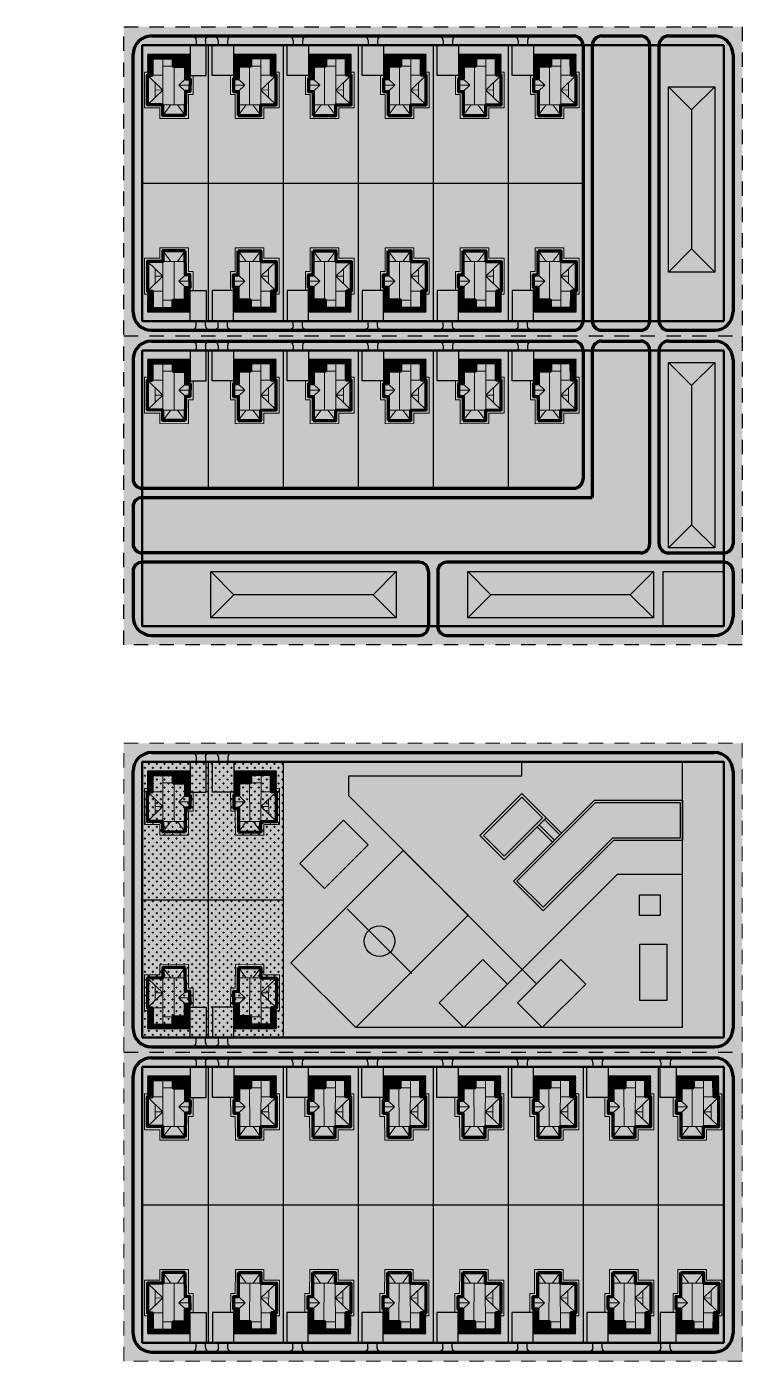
# Model space of a CAD drawing. Header units: millimetres. Extents: x 316796 to 1578935, y 255366 to 829766.
# Drawn here: x 754333 to 941282, y 453808 to 802763 of the extents above; entities that cross this region are included whole.
import ezdxf

# ---------------------------------------------------------------- set-up
doc = ezdxf.new("R2010")
doc.units = ezdxf.units.MM
doc.linetypes.add('CONTINUA', pattern=[0])
doc.linetypes.add('JIS_02_0.7', pattern=[1.35, 0.75, -0.6])
doc.layers.add('1-trees', color=250, linetype='Continuous')
doc.layers.add('hatch', color=7, linetype='Continuous')
for name, color, linetype, lineweight in [('bord', 7, 'Continuous', 25), ('hatch2', 251, 'Continuous', 5), ('plan', 7, 'Continuous', 20), ('road', 7, 'Continuous', 35)]:
    doc.layers.add(name, color=color, linetype=linetype, lineweight=lineweight)
pattern_1 = [(0, (-44398098, -26872679.8), (1026.106055, 1026.106055), [513.053027, -1539.159082]), (90, (-44397841.5, -26872936.3), (-1026.106055, 1026.106055), [513.053027, -1539.159082])]

# ---------------------------------------------------------------- blocks, each defined once
blk = doc.blocks.new('4a')
at = {"lineweight": 30}
h = blk.add_hatch(color=3, dxfattribs=at)
h.dxf.hatch_style = 1
h.set_gradient(color1=(127, 63, 0), color2=(255, 204, 153), rotation=174, centered=1, tint=1)
h.paths.add_polyline_path([(41698471, 622995), (41695000, 624041), (41693829, 620153), (41695267, 617558), (41692635, 616189), (41691383, 612034), (41694854, 610988)])
h.paths.add_polyline_path([(41702796, 624491), (41699555, 625468), (41698782, 622902), (41702009, 621930)])
h.paths.add_polyline_path([(41693799, 611306), (41691383, 612034), (41690401, 608773)])
h = blk.add_hatch(color=3, dxfattribs=at)
h.dxf.hatch_style = 1
h.set_gradient(color1=(127, 63, 0), color2=(255, 204, 153), rotation=174, centered=1, tint=1)
h.paths.add_polyline_path([(41702009, 621930), (41698471, 622995), (41694854, 610988), (41698325, 609943)])
h.paths.add_polyline_path([(41706037, 623515), (41702796, 624491), (41701151, 619138), (41704422, 618153)])
h.paths.add_polyline_path([(41705906, 617706), (41702802, 616104), (41701422, 611524), (41703132, 608495)])
h.paths.add_polyline_path([(41698325, 609943), (41695910, 610670), (41697343, 606682)])
h = blk.add_hatch(color=3, dxfattribs=at)
h.dxf.hatch_style = 1
h.set_gradient(color1=(127, 63, 0), color2=(255, 204, 153), rotation=200, centered=1, tint=1)
h.paths.add_polyline_path([(41695267, 617558), (41691796, 618604), (41691199, 616622), (41692635, 616189)])
h.paths.add_polyline_path([(41702115, 613824), (41699759, 614534), (41699732, 614520), (41701422, 611524)])
h.paths.add_polyline_path([(41699732, 614520), (41698325, 609943), (41703132, 608495)])
h.paths.add_polyline_path([(41695910, 610670), (41693799, 611306), (41690401, 608773), (41697343, 606682)])
h = blk.add_hatch(color=3, dxfattribs=at)
h.dxf.hatch_style = 1
h.set_gradient(color1=(127, 63, 0), color2=(255, 204, 153), rotation=200, centered=1, tint=1)
h.paths.add_polyline_path([(41705906, 617706), (41701151, 619138), (41699738, 614540), (41699759, 614534)])
h.paths.add_polyline_path([(41693829, 620153), (41692393, 620586), (41691796, 618604), (41695267, 617558)])
h.paths.add_polyline_path([(41702802, 616104), (41699759, 614534), (41702115, 613824)])
blk = doc.blocks.new('3a')
h = blk.add_hatch(color=253)
h.dxf.hatch_style = 1
h.paths.add_polyline_path([(55441706, 33815475), (55435706, 33815475, -0.4142136), (55437206, 33813975), (55437206, 33812475), (55440206, 33812475), (55440206, 33813975, -0.4142136)])
h.paths.add_polyline_path([(55442650, 33802630), (55442641, 33806690), (55446591, 33806699), (55446585, 33809379), (55455355, 33809398), (55455367, 33803798), (55456917, 33803802), (55456943, 33792182), (55451923, 33792171), (55451931, 33788766), (55442681, 33788745), (55442664, 33796490), (55441164, 33796486), (55441150, 33802629), (55435264, 33802629), (55435264, 33812475), (55442175, 33812475), (55442175, 33802629)])
h.paths.add_polyline_path([(55443670, 33805700), (55447620, 33805709), (55447614, 33808389), (55454384, 33808404), (55454396, 33802804), (55455946, 33802808), (55455968, 33793188), (55450948, 33793177), (55450956, 33789772), (55443706, 33789755), (55443688, 33797500), (55442188, 33797497), (55442179, 33801637), (55443679, 33801640)], flags=16)
h.paths.add_polyline_path([(55450964, 33797987), (55450986, 33797987), (55453441, 33800373), (55453452, 33795590), (55450964, 33797965)], flags=0)
at = {"lineweight": 30, "true_color": 0xf0f0f0}
h = blk.add_hatch(color=7, dxfattribs=at)
h.dxf.hatch_style = 1
h.paths.add_polyline_path([(55456917, 33803802), (55455367, 33803798), (55455355, 33809398), (55446585, 33809379), (55446591, 33806699), (55442641, 33806690), (55442650, 33802630), (55441150, 33802626), (55441164, 33796486), (55442664, 33796490), (55442681, 33788745), (55451931, 33788766), (55451923, 33792171), (55456943, 33792182)])
at = {"layer": 'hatch2'}
h = blk.add_hatch(dxfattribs=at)
h.set_pattern_fill('AR-HBONE', color=35, scale=1.5, angle=269.89152, style=0)
h.set_pattern_definition([(314.891519, (15728854.7, 21093657.18), (215.5257606, -0.40806626), [457.2, -152.4]), (44.891519, (15728962.26, 21093549.21), (215.5257606, -0.40806626), [457.2, -152.4])])
h.paths.add_polyline_path([(55447613, 33808386), (55454383, 33808401), (55454395, 33802801), (55455946, 33802805), (55455946, 33809472), (55442179, 33809475), (55442178, 33801634), (55443678, 33801637), (55443669, 33805697), (55447619, 33805706)])
for p, q in [((55437206, 33813975), (55437206, 33812475)), ((55440206, 33813975), (55440206, 33812475))]:
    blk.add_line(p, q)
at = {"lineweight": 0}
for p, q in [((55444515, 33807902), (55443665, 33807900)), ((55443665, 33807900), (55443670, 33805700)), ((55444515, 33807602), (55443665, 33807600)), ((55444516, 33807302), (55443666, 33807300)), ((55444517, 33807002), (55443667, 33807000)), ((55446617, 33806707), (55443667, 33806700)), ((55444515, 33807902), (55444520, 33805702)), ((55444817, 33806703), (55444820, 33805703)), ((55445117, 33806704), (55445120, 33805704)), ((55445417, 33806704), (55445420, 33805704)), ((55445717, 33806705), (55445720, 33805705)), ((55446017, 33806706), (55446020, 33805706)), ((55446317, 33806706), (55446320, 33805706)), ((55447614, 33808389), (55446614, 33808387)), ((55446614, 33808387), (55446617, 33806707))]:
    blk.add_line(p, q, dxfattribs=at)
at = {"color": 3, "lineweight": 30}
for p, q in [((55455952, 33799998), (55455953, 33799998)), ((55455957, 33797998), (55455957, 33797998)), ((55455961, 33795998), (55455962, 33795998))]:
    blk.add_line(p, q, dxfattribs=at)
blk.add_lwpolyline([(55442175, 33802629), (55435264, 33802629), (55435264, 33812475), (55442175, 33812475)], close=True)
at = {"lineweight": 0}
blk.add_lwpolyline([(55442681, 33788745), (55451931, 33788766), (55451923, 33792171), (55456943, 33792182), (55456917, 33803802), (55455367, 33803798), (55455355, 33809398), (55446585, 33809379), (55446591, 33806699), (55442641, 33806690), (55442650, 33802630), (55441150, 33802626), (55441164, 33796486), (55442664, 33796490)], close=True, dxfattribs=at)
at = {"lineweight": 70}
blk.add_lwpolyline([(55443706, 33789755), (55450956, 33789772), (55450948, 33793177), (55455968, 33793188), (55455946, 33802808), (55454396, 33802804), (55454384, 33808404), (55447614, 33808389), (55447620, 33805709), (55443670, 33805700), (55443679, 33801640), (55442179, 33801637), (55442188, 33797497), (55443688, 33797500), (55443706, 33789755)], dxfattribs=at)
for centre, start, end in [((55435706, 33813975), 0, 90), ((55441706, 33813975), 90, 180)]:
    blk.add_arc(centre, 1500, start, end)
at = {"layer": 'plan', "ltscale": 0.5}
for p, q in [((55443670, 33805700), (55451112, 33805717)), ((55447323, 33793168), (55447295, 33805708)), ((55450999, 33808397), (55450948, 33793177)), ((55443679, 33801640), (55445809, 33799575)), ((55455946, 33802808), (55450926, 33802797)), ((55450964, 33797965), (55455946, 33802808)), ((55453441, 33800373), (55453452, 33795590)), ((55442184, 33799567), (55445809, 33799575)), ((55443688, 33797500), (55445809, 33799575)), ((55453447, 33797992), (55450937, 33797987)), ((55450964, 33797965), (55455968, 33793188)), ((55443698, 33793160), (55450948, 33793177)), ((55443706, 33789755), (55446221, 33793166)), ((55450956, 33789772), (55448425, 33793171))]:
    blk.add_line(p, q, dxfattribs=at)
at = {"layer": 'road'}
for p, q in [((55442179, 33809475), (55455942, 33809475)), ((55454862, 33808402), (55454012, 33808403))]:
    blk.add_line(p, q, dxfattribs=at)
at = {"color": 3, "lineweight": 30, "rotation": 16.8915190156027}
blk.add_blockref('4a', (15728855, 21093660), dxfattribs=at)
blk = doc.blocks.new('7a')
h = blk.add_hatch(color=253)
h.dxf.hatch_style = 1
edge = h.paths.add_edge_path()
edge.add_line((55536744, 33815475), (55530744, 33815475))
edge.add_arc((55530744, 33813975), 1500, 0, 90, ccw=False)
edge.add_line((55532244, 33813975), (55532244, 33812475))
edge.add_line((55532244, 33812475), (55535244, 33812475))
edge.add_line((55535244, 33812475), (55535244, 33813975))
edge.add_arc((55536744, 33813975), 1500, 90, 180, ccw=False)
h.paths.add_polyline_path([(55537687, 33802630), (55537678, 33806690), (55541628, 33806699), (55541622, 33809379), (55550392, 33809398), (55550405, 33803798), (55551955, 33803802), (55551981, 33792182), (55546961, 33792171), (55546969, 33788766), (55537719, 33788745), (55537701, 33796490), (55536201, 33796486), (55536187, 33802629), (55532004, 33802629), (55532004, 33812475), (55537213, 33812475), (55537213, 33802629)])
h.paths.add_polyline_path([(55538707, 33805700), (55542657, 33805709), (55542651, 33808389), (55549421, 33808404), (55549434, 33802804), (55550984, 33802808), (55551006, 33793188), (55545986, 33793177), (55545993, 33789772), (55538743, 33789755), (55538726, 33797500), (55537226, 33797497), (55537217, 33801637), (55538717, 33801640)], flags=16)
h.paths.add_polyline_path([(55546002, 33797987), (55546024, 33797987), (55548479, 33800373), (55548490, 33795590), (55546002, 33797965)], flags=0)
at = {"lineweight": 30, "true_color": 0xf0f0f0}
h = blk.add_hatch(color=7, dxfattribs=at)
h.dxf.hatch_style = 1
h.paths.add_polyline_path([(55551955, 33803802), (55550405, 33803798), (55550392, 33809398), (55541622, 33809379), (55541628, 33806699), (55537678, 33806690), (55537687, 33802630), (55536187, 33802626), (55536201, 33796486), (55537701, 33796490), (55537719, 33788745), (55546969, 33788766), (55546961, 33792171), (55551981, 33792182)])
at = {"layer": 'hatch2'}
h = blk.add_hatch(dxfattribs=at)
h.set_pattern_fill('AR-HBONE', color=35, scale=1.5, angle=269.89152, style=0)
h.set_pattern_definition([(314.891519, (15823892.42, 21093657.18), (215.5257606, -0.40806626), [457.2, -152.4]), (44.891519, (15823999.98, 21093549.21), (215.5257606, -0.40806626), [457.2, -152.4])])
h.paths.add_polyline_path([(55542651, 33808386), (55549421, 33808401), (55549433, 33802801), (55550984, 33802805), (55550984, 33809472), (55537217, 33809475), (55537216, 33801634), (55538716, 33801637), (55538707, 33805697), (55542657, 33805706)])
for p, q in [((55532244, 33813975), (55532244, 33812475)), ((55535244, 33813975), (55535244, 33812475))]:
    blk.add_line(p, q)
at = {"lineweight": 0}
for p, q in [((55539553, 33807902), (55538703, 33807900)), ((55538703, 33807900), (55538707, 33805700)), ((55539553, 33807602), (55538703, 33807600)), ((55539554, 33807302), (55538704, 33807300)), ((55539555, 33807002), (55538705, 33807000)), ((55541655, 33806707), (55538705, 33806700)), ((55539553, 33807902), (55539557, 33805702)), ((55539855, 33806703), (55539857, 33805703)), ((55540155, 33806704), (55540157, 33805704)), ((55540455, 33806704), (55540457, 33805704)), ((55540755, 33806705), (55540757, 33805705)), ((55541055, 33806706), (55541057, 33805706)), ((55541355, 33806706), (55541357, 33805706)), ((55542651, 33808389), (55541651, 33808387)), ((55541651, 33808387), (55541655, 33806707))]:
    blk.add_line(p, q, dxfattribs=at)
at = {"color": 3, "lineweight": 30}
for p, q in [((55550990, 33799998), (55550990, 33799998)), ((55550995, 33797998), (55550995, 33797998)), ((55550999, 33795998), (55550999, 33795998))]:
    blk.add_line(p, q, dxfattribs=at)
blk.add_lwpolyline([(55537213, 33802629), (55532004, 33802629), (55532004, 33812475), (55537213, 33812475)], close=True)
at = {"lineweight": 0}
blk.add_lwpolyline([(55537719, 33788745), (55546969, 33788766), (55546961, 33792171), (55551981, 33792182), (55551955, 33803802), (55550405, 33803798), (55550392, 33809398), (55541622, 33809379), (55541628, 33806699), (55537678, 33806690), (55537687, 33802630), (55536187, 33802626), (55536201, 33796486), (55537701, 33796490)], close=True, dxfattribs=at)
at = {"lineweight": 70}
blk.add_lwpolyline([(55538743, 33789755), (55545993, 33789772), (55545986, 33793177), (55551006, 33793188), (55550984, 33802808), (55549434, 33802804), (55549421, 33808404), (55542651, 33808389), (55542657, 33805709), (55538707, 33805700), (55538717, 33801640), (55537217, 33801637), (55537226, 33797497), (55538726, 33797500), (55538743, 33789755)], dxfattribs=at)
for centre, start, end in [((55530744, 33813975), 0, 90), ((55536744, 33813975), 90, 180)]:
    blk.add_arc(centre, 1500, start, end)
at = {"layer": 'plan', "ltscale": 0.5}
for p, q in [((55538707, 33805700), (55546149, 33805717)), ((55542361, 33793168), (55542332, 33805708)), ((55546036, 33808397), (55545986, 33793177)), ((55538717, 33801640), (55540846, 33799575)), ((55550984, 33802808), (55545964, 33802797)), ((55546002, 33797965), (55550984, 33802808)), ((55548479, 33800373), (55548490, 33795590)), ((55537221, 33799567), (55540846, 33799575)), ((55538726, 33797500), (55540846, 33799575)), ((55548485, 33797992), (55545975, 33797987)), ((55546002, 33797965), (55551006, 33793188)), ((55538736, 33793160), (55545986, 33793177)), ((55538743, 33789755), (55541258, 33793166)), ((55545993, 33789772), (55543463, 33793171))]:
    blk.add_line(p, q, dxfattribs=at)
at = {"layer": 'road'}
for p, q in [((55537217, 33809475), (55550980, 33809475)), ((55549900, 33808402), (55549050, 33808403))]:
    blk.add_line(p, q, dxfattribs=at)
at = {"color": 3, "lineweight": 30, "rotation": 16.8915190156027}
blk.add_blockref('4a', (15823893, 21093660), dxfattribs=at)
blk = doc.blocks.new('9a')
at = {"lineweight": 30}
h = blk.add_hatch(color=11, dxfattribs=at)
h.dxf.hatch_style = 1
h.paths.add_polyline_path([(62341906, 31265516), (62341906, 31259050), (62398026, 31202930), (62428852, 31233756), (62449822, 31233756), (62449822, 31244642), (62427471, 31244642), (62404734, 31221906), (62395169, 31231471), (62407834, 31244136), (62402874, 31249096), (62392176, 31238399), (62384346, 31246228), (62397908, 31259790), (62405737, 31251960), (62410697, 31247000), (62421409, 31257712), (62449822, 31257712), (62449822, 31270094), (62397908, 31270094), (62397908, 31265516)])
h = blk.add_hatch(color=252)
h.dxf.hatch_style = 1
h.paths.add_polyline_path([(62449022, 31245442), (62449022, 31256912), (62421741, 31256912), (62396300, 31231471), (62404734, 31223037), (62427139, 31245442)])
h.paths.add_polyline_path([(62408399, 31244702), (62410132, 31246434), (62405172, 31251394), (62403439, 31249662)], flags=17)
h.paths.add_polyline_path([(62397908, 31258659), (62385477, 31246228), (62392176, 31239530), (62404606, 31251960)])
h = blk.add_hatch(color=252)
h.dxf.hatch_style = 1
h.paths.add_polyline_path([(62442555, 31227026), (62435892, 31227026), (62435892, 31220363), (62442555, 31220363)])
h.paths.add_polyline_path([(62444726, 31211136), (62436053, 31211136), (62436053, 31192839), (62444726, 31192839)])
at = {"layer": '1-trees'}
h = blk.add_hatch(color=55, dxfattribs=at)
h.paths.add_polyline_path([(62449822, 31233756), (62428852, 31233756), (62398026, 31202930), (62402658, 31198298), (62410529, 31206169), (62418521, 31198177), (62404414, 31184070), (62449822, 31184070)], flags=17)
h.paths.add_polyline_path([(62435892, 31220363), (62435892, 31227026), (62442555, 31227026), (62442555, 31220363)], flags=16)
h.paths.add_polyline_path([(62436053, 31211136), (62444726, 31211136), (62444726, 31192839), (62436053, 31192839)], flags=16)
h.paths.add_polyline_path([(62402658, 31198298), (62398026, 31202930), (62393274, 31198177), (62379167, 31184070), (62404414, 31184070), (62396422, 31192062)], flags=17)
h.paths.add_polyline_path([(62385282, 31206169), (62393274, 31198177), (62398026, 31202930), (62380529, 31220428), (62344172, 31184070), (62379167, 31184070), (62371175, 31192062)], flags=17)
h.paths.add_polyline_path([(62359538, 31241418), (62341906, 31259050), (62341906, 31265516), (62397908, 31265516), (62397908, 31270094), (62320659, 31270094), (62320659, 31180844), (62463159, 31180844), (62463159, 31270094), (62449822, 31270094), (62449822, 31184070), (62404414, 31184070), (62344172, 31184070), (62323181, 31205061)])
h.paths.add_polyline_path([(62334091, 31229146), (62326099, 31237138), (62340206, 31251245), (62348198, 31243253)], flags=16)
at = {"layer": 'hatch'}
h = blk.add_hatch(color=256, dxfattribs=at)
h.dxf.hatch_style = 1
h.set_gradient(color1=(208, 184, 159), color2=(208, 184, 159), one_color=1, tint=0.72, name='HEMISPHERICAL')
h.paths.add_polyline_path([(62418521, 31198177), (62410529, 31206169), (62396422, 31192062), (62404414, 31184070)])
h.paths.add_polyline_path([(62385282, 31206169), (62371175, 31192062), (62379167, 31184070), (62393274, 31198177)])
h.paths.add_polyline_path([(62380529, 31220428), (62359538, 31241418), (62323181, 31205061), (62344172, 31184070), (62362002, 31201901), (62355362, 31208541, -0.6681786), (62346895, 31212048, -1), (62356814, 31212048, -0.1989124), (62355362, 31208541), (62362002, 31201901)])
h.paths.add_polyline_path([(62348348, 31215554), (62355362, 31208541, 0.1989124), (62356814, 31212048, 0.6681786)], flags=17)
h.paths.add_polyline_path([(62348348, 31215554, 0.1989124), (62346895, 31212048, 0.6681786), (62355362, 31208541)], flags=17)
h.paths.add_polyline_path([(62340206, 31251245), (62326099, 31237138), (62334091, 31229146), (62348198, 31243253)])
for p, q in [((62397908, 31265516), (62397908, 31270094)), ((62449822, 31184070), (62449822, 31270094)), ((62341906, 31259050), (62341906, 31265516)), ((62341906, 31265516), (62397908, 31265516)), ((62402658, 31198298), (62341906, 31259050)), ((62428852, 31233756), (62393274, 31198177)), ((62428852, 31233756), (62449822, 31233756)), ((62449822, 31184070), (62344172, 31184070))]:
    blk.add_line(p, q)
at = {"lineweight": 0}
blk.add_lwpolyline([(62320659, 31270094), (62463159, 31270094), (62463159, 31180844), (62320659, 31180844)], close=True, dxfattribs=at)
for points in [[(62340206, 31251245), (62348198, 31243253), (62334091, 31229146), (62326099, 31237138)], [(62385282, 31206169), (62393274, 31198177), (62379167, 31184070), (62371175, 31192062)], [(62410529, 31206169), (62418521, 31198177), (62404414, 31184070), (62396422, 31192062)]]:
    blk.add_lwpolyline(points, close=True)
at = {"layer": 'bord'}
blk.add_line((62362350, 31201552), (62341359, 31222543), dxfattribs=at)
at = {"layer": 'bord', "lineweight": 30}
for points in [[(62405737, 31251960), (62397908, 31259790), (62384346, 31246228), (62392176, 31238399)], [(62404606, 31251960), (62397908, 31258659), (62385477, 31246228), (62392176, 31239530)], [(62407834, 31244136), (62402874, 31249096), (62405737, 31251960), (62410697, 31247000)], [(62408399, 31244702), (62403439, 31249662), (62405172, 31251394), (62410132, 31246434)], [(62435892, 31227026), (62442555, 31227026), (62442555, 31220363), (62435892, 31220363)], [(62436053, 31211136), (62444726, 31211136), (62444726, 31192839), (62436053, 31192839)]]:
    blk.add_lwpolyline(points, close=True, dxfattribs=at)
for points in [[(62427471, 31244642), (62404734, 31221906), (62395169, 31231471), (62421409, 31257712)], [(62427139, 31245442), (62404734, 31223037), (62396300, 31231471), (62421741, 31256912)], [(62421409, 31257712), (62421409, 31257712), (62449822, 31257712), (62449822, 31244642), (62427471, 31244642)], [(62421741, 31256912), (62449022, 31256912), (62449022, 31245442), (62427139, 31245442)]]:
    blk.add_lwpolyline(points, dxfattribs=at)
at = {"layer": 'bord'}
blk.add_lwpolyline([(62344172, 31184070), (62323181, 31205061), (62359538, 31241418), (62380529, 31220428)], close=True, dxfattribs=at)
blk.add_circle((62351855, 31212048), 4959, dxfattribs=at)
blk = doc.blocks.new('1a')
at = {"lineweight": 30}
h = blk.add_hatch(color=3, dxfattribs=at)
h.dxf.hatch_style = 1
h.set_gradient(color1=(127, 63, 0), color2=(255, 204, 153), rotation=200, centered=1, tint=1)
h.paths.add_polyline_path([(55787687, 33799061), (55780187, 33791561), (55780187, 33746561), (55787687, 33739061)])
h.paths.add_polyline_path([(55787687, 33799061), (55772687, 33799061), (55780187, 33791561)])
h.paths.add_polyline_path([(55780187, 33791561), (55772687, 33799061), (55772687, 33739061), (55780187, 33746561)])
h.paths.add_polyline_path([(55780187, 33746561), (55772687, 33739061), (55787687, 33739061)])
for p, q in [((55772687, 33799061), (55780187, 33791561)), ((55787687, 33799061), (55780187, 33791561)), ((55780187, 33791561), (55780187, 33746561)), ((55772687, 33739061), (55780187, 33746561)), ((55787687, 33739061), (55780187, 33746561))]:
    blk.add_line(p, q)
blk.add_lwpolyline([(55787687, 33799061), (55787687, 33739061), (55772687, 33739061), (55772687, 33799061)], close=True, dxfattribs=at)
blk = doc.blocks.new('13a')
at = {"lineweight": 30}
h = blk.add_hatch(color=11, dxfattribs=at)
h.dxf.hatch_style = 1
h.paths.add_polyline_path([(62299078, 31543567), (62273081, 31517571), (62266297, 31524356), (62264175, 31522234), (62265446, 31520963), (62249461, 31504978), (62248190, 31506249), (62246069, 31504128), (62249461, 31500736), (62267568, 31518842), (62273081, 31513328), (62275203, 31515450), (62290296, 31530543), (62316437, 31504401), (62301344, 31489308), (62299223, 31487187), (62304737, 31481673), (62286630, 31463567), (62290022, 31460175), (62292144, 31462296), (62290873, 31463567), (62306858, 31479552), (62308129, 31478281), (62310250, 31480402), (62303466, 31487187), (62329462, 31513183)])
h = blk.add_hatch(color=252)
h.dxf.hatch_style = 1
h.paths.add_polyline_path([(62301344, 31490440), (62315306, 31504401), (62290296, 31529411), (62276334, 31515450)])
h.paths.add_polyline_path([(62282374, 31501911), (62268459, 31515826), (62261557, 31508923), (62294818, 31475662), (62301720, 31482565), (62287805, 31496480), (62290989, 31499664), (62285558, 31505094)])
h.paths.add_polyline_path([(62247642, 31495008), (62254544, 31488106), (62267894, 31501455), (62260991, 31508358)])
h.paths.add_polyline_path([(62294252, 31475097), (62287349, 31481999), (62274000, 31468650), (62280902, 31461747)])
at = {"layer": '1-trees'}
h = blk.add_hatch(color=55, dxfattribs=at)
h.paths.add_polyline_path([(62272545, 31570100), (62209436, 31506991), (62293051, 31423376), (62356160, 31486485), (62329462, 31513183), (62303466, 31487187), (62310250, 31480402), (62320143, 31490295), (62334171, 31476267), (62315678, 31457774), (62301650, 31471802), (62308129, 31478281), (62306858, 31479552), (62290873, 31463567), (62292144, 31462296), (62299625, 31469777), (62313653, 31455749), (62295160, 31437256), (62281132, 31451284), (62290022, 31460175), (62286630, 31463567), (62304737, 31481673), (62299223, 31487187), (62301344, 31489308), (62291554, 31499098), (62288936, 31496480), (62302852, 31482565), (62294818, 31474531), (62280902, 31460616), (62272869, 31468650), (62286784, 31482565), (62268459, 31500889), (62254544, 31486974), (62246510, 31495008), (62260425, 31508923), (62268459, 31516957), (62282374, 31503042), (62284993, 31505660), (62275203, 31515450), (62273081, 31513328), (62267568, 31518842), (62249461, 31500736), (62246069, 31504128), (62237179, 31495238), (62223151, 31509266), (62241644, 31527759), (62255672, 31513731), (62248190, 31506249), (62249461, 31504978), (62265446, 31520963), (62264175, 31522234), (62257696, 31515755), (62243668, 31529783), (62262162, 31548277), (62276190, 31534249), (62266297, 31524356), (62273081, 31517571), (62299078, 31543567)])
h.paths.add_polyline_path([(62265235, 31493871), (62279263, 31479843), (62260769, 31461350), (62246741, 31475378)], flags=16)
at = {"layer": 'hatch'}
h = blk.add_hatch(color=256, dxfattribs=at)
h.dxf.hatch_style = 1
h.set_gradient(color1=(208, 184, 159), color2=(208, 184, 159), one_color=1, tint=0.72, name='HEMISPHERICAL')
h.paths.add_polyline_path([(62243668, 31529783), (62257696, 31515755), (62276190, 31534249), (62262162, 31548277)])
h.paths.add_polyline_path([(62223151, 31509266), (62237179, 31495238), (62255672, 31513731), (62241644, 31527759)])
h.paths.add_polyline_path([(62246741, 31475378), (62260769, 31461350), (62279263, 31479843), (62265235, 31493871)])
h.paths.add_polyline_path([(62281132, 31451284), (62295160, 31437256), (62313653, 31455749), (62299625, 31469777)])
h.paths.add_polyline_path([(62334171, 31476267), (62320143, 31490295), (62301650, 31471802), (62315678, 31457774)])
at = {"lineweight": 0}
blk.add_lwpolyline([(62356160, 31486485), (62293051, 31423376), (62209436, 31506991), (62272545, 31570100)], close=True, dxfattribs=at)
at = {"layer": 'bord'}
for p, q in [((62273081, 31517571), (62299078, 31543567)), ((62273081, 31517571), (62266297, 31524356)), ((62265446, 31520963), (62249461, 31504978)), ((62265446, 31520963), (62264175, 31522234)), ((62267568, 31518842), (62249461, 31500736)), ((62267568, 31518842), (62273081, 31513328)), ((62273081, 31513328), (62275203, 31515450)), ((62303466, 31487187), (62329462, 31513183)), ((62249461, 31500736), (62246069, 31504128)), ((62249461, 31504978), (62248190, 31506249)), ((62299223, 31487187), (62301344, 31489308)), ((62304737, 31481673), (62299223, 31487187)), ((62303466, 31487187), (62310250, 31480402)), ((62304737, 31481673), (62286630, 31463567)), ((62306858, 31479552), (62290873, 31463567)), ((62306858, 31479552), (62308129, 31478281)), ((62286630, 31463567), (62290022, 31460175)), ((62290873, 31463567), (62292144, 31462296))]:
    blk.add_line(p, q, dxfattribs=at)
for points in [[(62243668, 31529783), (62262162, 31548277), (62276190, 31534249), (62257696, 31515755)], [(62223151, 31509266), (62241644, 31527759), (62255672, 31513731), (62237179, 31495238)], [(62246741, 31475378), (62265235, 31493871), (62279263, 31479843), (62260769, 31461350)], [(62315678, 31457774), (62334171, 31476267), (62320143, 31490295), (62301650, 31471802)], [(62295160, 31437256), (62313653, 31455749), (62299625, 31469777), (62281132, 31451284)]]:
    blk.add_lwpolyline(points, close=True, dxfattribs=at)
at = {"layer": 'bord', "lineweight": 30}
for points in [[(62275203, 31515450), (62290296, 31530543), (62316437, 31504401), (62301344, 31489308)], [(62276334, 31515450), (62290296, 31529411), (62315306, 31504401), (62301344, 31490440)], [(62260425, 31508923), (62294818, 31474531), (62302852, 31482565), (62288936, 31496480), (62291554, 31499098), (62284993, 31505660), (62282374, 31503042), (62268459, 31516957)], [(62261557, 31508923), (62294818, 31475662), (62301720, 31482565), (62287805, 31496480), (62290989, 31499664), (62285558, 31505094), (62282374, 31501911), (62268459, 31515826)], [(62268459, 31500889), (62254544, 31486974), (62246510, 31495008), (62260425, 31508923)], [(62267894, 31501455), (62254544, 31488106), (62247642, 31495008), (62260991, 31508358)], [(62294818, 31474531), (62280902, 31460616), (62272869, 31468650), (62286784, 31482565)], [(62294252, 31475097), (62280902, 31461747), (62274000, 31468650), (62287349, 31481999)]]:
    blk.add_lwpolyline(points, close=True, dxfattribs=at)

msp = doc.modelspace()

# ---------------------------------------------------------------- hatches: boundary and pattern name
for points in [[(941282, 802763), (779690, 802763), (779690, 641171), (941282, 641171)], [(941282, 615399), (779690, 615399), (779690, 453808), (941282, 453808)]]:
    msp.add_hatch(color=253).paths.add_polyline_path(points)
at = {"lineweight": 30}
h = msp.add_hatch(color=11, dxfattribs=at)
h.dxf.hatch_style = 1
h.paths.add_polyline_path([(914705, 800339), (904520, 800339, 0.4142136), (902096, 797915), (917129, 797915, 0.4142136)])
h.paths.add_polyline_path([(897248, 720553), (786962, 720553, 0.4142136), (782114, 715705), (782114, 684498, 0.4142136), (784538, 682074), (784538, 718129), (899672, 718129, 0.4142136)])
h.paths.add_polyline_path([(914705, 720553), (904520, 720553, 0.4142136), (902096, 718129), (917129, 718129, 0.4142136)])
h.paths.add_polyline_path([(934010, 720553), (921976, 720553, 0.4142136), (919553, 718129), (936434, 718129), (936434, 665165, 0.4142136), (938858, 667589), (938858, 715705, 0.4142136)])
h.paths.add_polyline_path([(938858, 660317, 0.4142136), (936434, 662741), (936434, 646019), (861698, 646019, 0.4142136), (864122, 643595), (934010, 643595, 0.4142136), (938858, 648443)])
h.paths.add_polyline_path([(859274, 646019), (784538, 646019), (784538, 662741, 0.4142136), (782114, 660317), (782114, 648443, 0.4142136), (786962, 643595), (856850, 643595, 0.4142136)])
h.paths.add_polyline_path([(784538, 679650, 0.4142136), (782114, 677226), (782114, 667589, 0.4142136), (784538, 665165)])
h.paths.add_polyline_path([(936434, 660317), (920637, 660317), (920637, 646019), (936434, 646019)], flags=17)
h = msp.add_hatch(color=11, dxfattribs=at)
h.dxf.hatch_style = 1
h.paths.add_polyline_path([(921976, 800339, 0.4142136), (919553, 797915), (936434, 797915), (936434, 725805), (919553, 725805, 0.4142136), (921976, 723381), (934010, 723381, 0.4142136), (938858, 728229), (938858, 795491, 0.4142136), (934010, 800339)])
h.paths.add_polyline_path([(914705, 723381, 0.4142136), (917129, 725805), (902096, 725805, 0.4142136), (904520, 723381)])
h.paths.add_polyline_path([(897248, 723381, 0.4142136), (899672, 725805), (784538, 725805), (784538, 797915), (899672, 797915, 0.4142136), (897248, 800339), (786962, 800339, 0.4142136), (782114, 795491), (782114, 728229, 0.4142136), (786962, 723381)])
at = {"lineweight": 9}
h = msp.add_hatch(dxfattribs=at)
h.set_pattern_fill('CROSS', color=104, scale=161.591505, style=0)
h.set_pattern_definition(pattern_1)
h.paths.add_polyline_path([(801707, 797915), (784538, 797915), (784538, 761860), (801707, 761860)])
h.paths.add_polyline_path([(821300, 797915), (801707, 797915), (801707, 761860), (821300, 761860)])
h.paths.add_polyline_path([(840893, 797915), (821300, 797915), (821300, 761860), (840893, 761860)])
h.paths.add_polyline_path([(860486, 797915), (840893, 797915), (840893, 761860), (860486, 761860)])
h.paths.add_polyline_path([(880079, 797915), (860486, 797915), (860486, 761860), (880079, 761860)])
h.paths.add_polyline_path([(899672, 797915), (880079, 797915), (880079, 761860), (899672, 761860)])
h.paths.add_polyline_path([(899672, 761860), (880079, 761860), (880079, 725805), (899672, 725805)])
h.paths.add_polyline_path([(880079, 761860), (860486, 761860), (860486, 725805), (880079, 725805)])
h.paths.add_polyline_path([(860486, 761860), (840893, 761860), (840893, 725805), (860486, 725805)])
h.paths.add_polyline_path([(840893, 761860), (821300, 761860), (821300, 725805), (840893, 725805)])
h.paths.add_polyline_path([(821300, 761860), (801707, 761860), (801707, 725805), (821300, 725805)])
h.paths.add_polyline_path([(801707, 761860), (784538, 761860), (784538, 725805), (801707, 725805)])
h.paths.add_polyline_path([(917129, 797915), (902096, 797915), (902096, 725805), (917129, 725805)])
h.paths.add_polyline_path([(936434, 797915), (919553, 797915), (919553, 725805), (936434, 725805)])
h.paths.add_polyline_path([(934096, 787078), (934096, 738600), (921976, 738600), (921976, 787078)], flags=16)
h = msp.add_hatch(dxfattribs=at)
h.set_pattern_fill('CROSS', color=104, scale=161.591505, style=0)
h.set_pattern_definition(pattern_1)
h.paths.add_polyline_path([(861698, 646019), (920637, 646019), (920637, 660317), (936434, 660317), (936434, 662741), (864122, 662741, 0.4142136), (861698, 660317)])
h.paths.add_polyline_path([(869569, 660317), (918047, 660317), (918047, 648198), (869569, 648198)], flags=16)
h.paths.add_polyline_path([(784538, 662741), (784538, 646019), (859274, 646019), (859274, 660317, 0.4142136), (856850, 662741)])
h.paths.add_polyline_path([(850878, 648198), (802400, 648198), (802400, 660317), (850878, 660317)], flags=16)
h.paths.add_polyline_path([(919553, 667589, 0.4142136), (921976, 665165), (936434, 665165), (936434, 718129), (919553, 718129)])
h.paths.add_polyline_path([(921976, 714969), (934096, 714969), (934096, 666492), (921976, 666492)], flags=16)
h = msp.add_hatch(dxfattribs=at)
h.set_pattern_fill('CROSS', color=104, scale=161.591505, style=0)
h.set_pattern_definition(pattern_1)
h.paths.add_polyline_path([(801707, 718129), (784538, 718129), (784538, 682074), (801707, 682074)], flags=17)
h.paths.add_polyline_path([(821300, 718129), (801707, 718129), (801707, 682074), (821300, 682074)], flags=17)
h.paths.add_polyline_path([(840893, 718129), (821300, 718129), (821300, 682074), (840893, 682074)], flags=17)
h.paths.add_polyline_path([(860486, 718129), (840893, 718129), (840893, 682074), (860486, 682074)], flags=17)
h.paths.add_polyline_path([(880079, 718129), (860486, 718129), (860486, 682074), (880079, 682074)], flags=17)
h.paths.add_polyline_path([(899672, 718129), (880079, 718129), (880079, 682074), (897248, 682074, 0.4142136), (899672, 684498)], flags=17)
h.paths.add_polyline_path([(917129, 718129), (902096, 718129), (902096, 679650), (784538, 679650), (784538, 665165), (914705, 665165, 0.4142136), (917129, 667589)])
at = {"lineweight": 30}
h = msp.add_hatch(color=11, dxfattribs=at)
h.dxf.hatch_style = 1
h.paths.add_polyline_path([(938858, 540865), (938858, 608127, 0.4142132), (934010, 612975), (786962, 612975, 0.4142136), (782114, 608127), (782114, 540865, 0.4142136), (786962, 536017), (934010, 536017, 0.414214)])
h.paths.add_polyline_path([(936434, 538441), (936434, 610551), (784538, 610551), (784538, 538441)], flags=16)
at = {"lineweight": 9}
h = msp.add_hatch(dxfattribs=at)
h.set_pattern_fill('CROSS', color=104, scale=161.591505, style=0)
h.set_pattern_definition([(5e-12, (-16767597.5, -52906554.2), (1026.106055, 1026.106055), [513.053027, -1539.159082]), (90, (-16767341, -52906810.7), (-1026.106055, 1026.106055), [513.053027, -1539.159082])])
h.paths.add_polyline_path([(784538, 610551), (784538, 538441), (821300, 538441), (821300, 610551)])
at = {"lineweight": 30}
h = msp.add_hatch(color=11, dxfattribs=at)
h.dxf.hatch_style = 1
h.paths.add_polyline_path([(934010, 533189), (786962, 533189, 0.4142136), (782114, 528342), (782114, 461079, 0.4142131), (786962, 456231), (934010, 456231, 0.4142136), (938858, 461079), (938858, 528342, 0.4142136)])
h.paths.add_polyline_path([(936434, 458655), (936434, 530766), (784538, 530766), (784538, 458655)], flags=16)
at = {"lineweight": 9}
h = msp.add_hatch(dxfattribs=at)
h.set_pattern_fill('CROSS', color=104, scale=161.591505, style=0)
h.set_pattern_definition([(5e-12, (-44059889, -26968549.7), (1026.106055, 1026.106055), [513.053027, -1539.159082]), (90, (-44059632.5, -26968806.2), (-1026.106055, 1026.106055), [513.053027, -1539.159082])])
h.paths.add_polyline_path([(801707, 530766), (784538, 530766), (784538, 494710), (801707, 494710)])
h.paths.add_polyline_path([(821300, 530766), (801707, 530766), (801707, 494710), (821300, 494710)])
h.paths.add_polyline_path([(821300, 494710), (801707, 494710), (801707, 458655), (821300, 458655)])
h.paths.add_polyline_path([(801707, 494710), (784538, 494710), (784538, 458655), (801707, 458655)])
h.paths.add_polyline_path([(840893, 494710), (821300, 494710), (821300, 458655), (840893, 458655)])
h.paths.add_polyline_path([(840893, 530766), (821300, 530766), (821300, 494710), (840893, 494710)])
h.paths.add_polyline_path([(860486, 530766), (840893, 530766), (840893, 494710), (860486, 494710)])
h.paths.add_polyline_path([(860486, 494710), (840893, 494710), (840893, 458655), (860486, 458655)])
h.paths.add_polyline_path([(880079, 530766), (860486, 530766), (860486, 494710), (880079, 494710)])
h.paths.add_polyline_path([(880079, 494710), (860486, 494710), (860486, 458655), (880079, 458655)])
h.paths.add_polyline_path([(899672, 530766), (880079, 530766), (880079, 494710), (899672, 494710)])
h.paths.add_polyline_path([(899672, 494710), (880079, 494710), (880079, 458655), (899672, 458655)])
h.paths.add_polyline_path([(919265, 530766), (899672, 530766), (899672, 494710), (919265, 494710)])
h.paths.add_polyline_path([(919265, 494710), (899672, 494710), (899672, 458655), (919265, 458655)])
h.paths.add_polyline_path([(936434, 530766), (919265, 530766), (919265, 494710), (936434, 494710)])
h.paths.add_polyline_path([(936434, 494710), (919265, 494710), (919265, 458655), (936434, 458655)])
at = {"layer": 'hatch'}
h = msp.add_hatch(color=256, dxfattribs=at)
h.dxf.hatch_style = 1
h.set_gradient(color1=(208, 184, 159), color2=(208, 184, 159), one_color=1, tint=0.72, name='HEMISPHERICAL')
h.paths.add_polyline_path([(801707, 797915), (784538, 797915), (784538, 761860), (801707, 761860)])
h.paths.add_polyline_path([(821300, 797915), (801707, 797915), (801707, 761860), (821300, 761860)])
h.paths.add_polyline_path([(840893, 797915), (821300, 797915), (821300, 761860), (840893, 761860)])
h.paths.add_polyline_path([(860486, 797915), (840893, 797915), (840893, 761860), (860486, 761860)])
h.paths.add_polyline_path([(880079, 797915), (860486, 797915), (860486, 761860), (880079, 761860)])
h.paths.add_polyline_path([(899672, 797915), (880079, 797915), (880079, 761860), (899672, 761860)])
h.paths.add_polyline_path([(899672, 761860), (880079, 761860), (880079, 725805), (899672, 725805)])
h.paths.add_polyline_path([(880079, 761860), (860486, 761860), (860486, 725805), (880079, 725805)])
h.paths.add_polyline_path([(860486, 761860), (840893, 761860), (840893, 725805), (860486, 725805)])
h.paths.add_polyline_path([(840893, 761860), (821300, 761860), (821300, 725805), (840893, 725805)])
h.paths.add_polyline_path([(821300, 761860), (801707, 761860), (801707, 725805), (821300, 725805)])
h.paths.add_polyline_path([(801707, 761860), (784538, 761860), (784538, 725805), (801707, 725805)])
h.paths.add_polyline_path([(917129, 797915), (902096, 797915), (902096, 725805), (917129, 725805)])
h.paths.add_polyline_path([(936434, 797915), (919553, 797915), (919553, 725805), (936434, 725805)])
h.paths.add_polyline_path([(934096, 787078), (934096, 738600), (921976, 738600), (921976, 787078)], flags=16)
h = msp.add_hatch(color=256, dxfattribs=at)
h.dxf.hatch_style = 1
h.set_gradient(color1=(208, 184, 159), color2=(208, 184, 159), one_color=1, tint=0.72, name='HEMISPHERICAL')
h.paths.add_polyline_path([(801707, 718129), (784538, 718129), (784538, 682074), (801707, 682074)], flags=17)
h.paths.add_polyline_path([(821300, 718129), (801707, 718129), (801707, 682074), (821300, 682074)], flags=17)
h.paths.add_polyline_path([(840893, 718129), (821300, 718129), (821300, 682074), (840893, 682074)], flags=17)
h.paths.add_polyline_path([(860486, 718129), (840893, 718129), (840893, 682074), (860486, 682074)], flags=17)
h.paths.add_polyline_path([(880079, 718129), (860486, 718129), (860486, 682074), (880079, 682074)], flags=17)
h.paths.add_polyline_path([(899672, 718129), (880079, 718129), (880079, 682074), (897248, 682074, 0.4142136), (899672, 684498)], flags=17)
h.paths.add_polyline_path([(917129, 718129), (902096, 718129), (902096, 679650), (784538, 679650), (784538, 665165), (914705, 665165, 0.4142136), (917129, 667589)])
h = msp.add_hatch(color=256, dxfattribs=at)
h.dxf.hatch_style = 1
h.set_gradient(color1=(208, 184, 159), color2=(208, 184, 159), one_color=1, tint=0.72, name='HEMISPHERICAL')
h.paths.add_polyline_path([(861698, 646019), (920637, 646019), (920637, 660317), (936434, 660317), (936434, 662741), (864122, 662741, 0.4142136), (861698, 660317)])
h.paths.add_polyline_path([(869569, 660317), (918047, 660317), (918047, 648198), (869569, 648198)], flags=16)
h.paths.add_polyline_path([(784538, 662741), (784538, 646019), (859274, 646019), (859274, 660317, 0.4142136), (856850, 662741)])
h.paths.add_polyline_path([(850878, 648198), (802400, 648198), (802400, 660317), (850878, 660317)], flags=16)
h.paths.add_polyline_path([(919553, 667589, 0.4142136), (921976, 665165), (936434, 665165), (936434, 718129), (919553, 718129)])
h.paths.add_polyline_path([(921976, 714969), (934096, 714969), (934096, 666492), (921976, 666492)], flags=16)
h = msp.add_hatch(color=256, dxfattribs=at)
h.dxf.hatch_style = 1
h.set_gradient(color1=(208, 184, 159), color2=(208, 184, 159), one_color=1, tint=0.72, name='HEMISPHERICAL')
h.paths.add_polyline_path([(784538, 610551), (784538, 538441), (821300, 538441), (821300, 610551)])
h = msp.add_hatch(color=256, dxfattribs=at)
h.dxf.hatch_style = 1
h.set_gradient(color1=(208, 184, 159), color2=(208, 184, 159), one_color=1, tint=0.72, name='HEMISPHERICAL')
h.paths.add_polyline_path([(801707, 530766), (784538, 530766), (784538, 494710), (801707, 494710)])
h.paths.add_polyline_path([(821300, 530766), (801707, 530766), (801707, 494710), (821300, 494710)])
h.paths.add_polyline_path([(821300, 494710), (801707, 494710), (801707, 458655), (821300, 458655)])
h.paths.add_polyline_path([(801707, 494710), (784538, 494710), (784538, 458655), (801707, 458655)])
h.paths.add_polyline_path([(840893, 494710), (821300, 494710), (821300, 458655), (840893, 458655)])
h.paths.add_polyline_path([(840893, 530766), (821300, 530766), (821300, 494710), (840893, 494710)])
h.paths.add_polyline_path([(860486, 530766), (840893, 530766), (840893, 494710), (860486, 494710)])
h.paths.add_polyline_path([(860486, 494710), (840893, 494710), (840893, 458655), (860486, 458655)])
h.paths.add_polyline_path([(880079, 530766), (860486, 530766), (860486, 494710), (880079, 494710)])
h.paths.add_polyline_path([(880079, 494710), (860486, 494710), (860486, 458655), (880079, 458655)])
h.paths.add_polyline_path([(899672, 530766), (880079, 530766), (880079, 494710), (899672, 494710)])
h.paths.add_polyline_path([(899672, 494710), (880079, 494710), (880079, 458655), (899672, 458655)])
h.paths.add_polyline_path([(919265, 530766), (899672, 530766), (899672, 494710), (919265, 494710)])
h.paths.add_polyline_path([(919265, 494710), (899672, 494710), (899672, 458655), (919265, 458655)])
h.paths.add_polyline_path([(936434, 530766), (919265, 530766), (919265, 494710), (936434, 494710)])
h.paths.add_polyline_path([(936434, 494710), (919265, 494710), (919265, 458655), (936434, 458655)])

# ---------------------------------------------------------------- linework, layer by layer
at = {"lineweight": 70}
for p, q in [((786962, 800339), (897248, 800339)), ((904520, 800339), (914705, 800339)), ((921976, 800339), (934010, 800339)), ((899672, 797915), (899672, 725805)), ((902096, 797915), (902096, 725805)), ((917129, 725805), (917129, 797915)), ((919553, 725805), (919553, 797915)), ((782114, 728229), (782114, 795491)), ((938858, 795491), (938858, 728229)), ((786962, 723381), (897248, 723381)), ((904520, 723381), (914705, 723381)), ((921976, 723381), (934010, 723381)), ((786962, 720553), (897248, 720553)), ((904520, 720553), (914705, 720553)), ((921976, 720553), (934010, 720553)), ((782114, 715705), (782114, 684498)), ((899672, 718129), (899672, 684498)), ((902096, 718129), (902096, 679650)), ((917129, 667589), (917129, 718129)), ((919553, 667589), (919553, 718129)), ((938858, 715705), (938858, 667589)), ((784538, 682074), (897248, 682074)), ((782114, 677226), (782114, 667589)), ((784538, 679650), (902096, 679650)), ((914705, 665165), (784538, 665165)), ((921976, 665165), (936434, 665165)), ((782114, 660317), (782114, 648443)), ((856850, 662741), (784538, 662741)), ((859274, 660317), (859274, 646019)), ((861698, 660317), (861698, 646019)), ((936434, 662741), (864122, 662741)), ((938858, 660317), (938858, 648443)), ((786962, 643595), (856850, 643595)), ((864122, 643595), (934010, 643595)), ((786962, 612975), (934010, 612975)), ((782114, 540865), (782114, 608127)), ((938858, 608127), (938858, 540865)), ((786962, 536017), (934010, 536017)), ((786962, 533189), (934010, 533189)), ((782114, 461079), (782114, 528342)), ((938858, 528342), (938858, 461079)), ((786962, 456231), (934010, 456231))]:
    msp.add_line(p, q, dxfattribs=at)
for p, q in [((801707, 797915), (801707, 725805)), ((821300, 797915), (821300, 725805)), ((840893, 797915), (840893, 725805)), ((860486, 797915), (860486, 725805)), ((880079, 797915), (880079, 725805)), ((784538, 761860), (899672, 761860)), ((801707, 718129), (801707, 682074)), ((821300, 718129), (821300, 682074)), ((840893, 718129), (840893, 682074)), ((860486, 718129), (860486, 682074)), ((880079, 718129), (880079, 682074)), ((920637, 646019), (920637, 660317)), ((920637, 660317), (936434, 660317)), ((840893, 612975), (860486, 612975)), ((801707, 610551), (801707, 538441)), ((821300, 610551), (821300, 538441)), ((784538, 574496), (821300, 574496)), ((801707, 530766), (801707, 458655)), ((821300, 530766), (821300, 458655)), ((840893, 533189), (860486, 533189)), ((840893, 530766), (840893, 458655)), ((860486, 530766), (860486, 458655)), ((880079, 530766), (880079, 458655)), ((899672, 530766), (899672, 458655)), ((919265, 530766), (919265, 458655)), ((784538, 494710), (936434, 494710))]:
    msp.add_line(p, q)
at = {"color": 1, "lineweight": 50}
for p, q in [((784538, 725805), (936434, 725805)), ((784538, 718129), (936434, 718129))]:
    msp.add_line(p, q, dxfattribs=at)
at = {"linetype": 'JIS_02_0.7', "ltscale": 5000}
for p, q in [((779690, 721967), (941282, 721967)), ((779690, 534603), (941282, 534603))]:
    msp.add_line(p, q, dxfattribs=at)
at = {"color": 251, "linetype": 'CONTINUA', "lineweight": 13}
for p, q in [((840215, 595334), (840217, 595334)), ((840215, 515549), (840217, 515549))]:
    msp.add_line(p, q, dxfattribs=at)
at = {"color": 1, "lineweight": 50, "ltscale": 5000}
for p, q in [((784538, 538441), (936434, 538441)), ((784538, 458655), (936434, 458655))]:
    msp.add_line(p, q, dxfattribs=at)
at = {"linetype": 'JIS_02_0.7', "ltscale": 5000}
msp.add_lwpolyline([(779690, 802763), (941282, 802763), (941282, 641171), (779690, 641171)], close=True, dxfattribs=at)
at = {"color": 1, "lineweight": 50}
for points in [[(784538, 725805), (784538, 797915), (936434, 797915), (936434, 725805)], [(936434, 718129), (936434, 646019), (784538, 646019), (784538, 718129)]]:
    msp.add_lwpolyline(points, dxfattribs=at)
at = {"lineweight": 30}
for points in [[(934096, 714969), (934096, 666492), (921976, 666492), (921976, 714969)], [(802400, 660317), (850878, 660317), (850878, 648198), (802400, 648198)], [(869569, 660317), (918047, 660317), (918047, 648198), (869569, 648198)]]:
    msp.add_lwpolyline(points, close=True, dxfattribs=at)
at = {"linetype": 'JIS_02_0.7', "lineweight": 0, "ltscale": 5000}
msp.add_lwpolyline([(779690, 615399), (941282, 615399), (941282, 453808), (779690, 453808)], close=True, dxfattribs=at)
at = {"color": 1, "lineweight": 50, "ltscale": 5000}
for points in [[(784538, 538441), (784538, 610551), (936434, 610551), (936434, 538441)], [(784538, 458655), (784538, 530766), (936434, 530766), (936434, 458655)]]:
    msp.add_lwpolyline(points, dxfattribs=at)
at = {"lineweight": 70}
for centre, radius, start, end in [((786962, 795491), 4848, 90, 180), ((897248, 797915), 2424, 0, 90), ((904520, 797915), 2424, 90, 180), ((914705, 797915), 2424, 0, 90), ((921976, 797915), 2424, 90, 180), ((934010, 795491), 4848, 0, 90), ((786962, 728229), 4848, 180, 270), ((934010, 728229), 4848, 270, 0), ((897248, 725805), 2424, 270, 0), ((904520, 725805), 2424, 180, 270), ((914705, 725805), 2424, 270, 0), ((921976, 725805), 2424, 180, 270), ((786962, 715705), 4848, 90, 180), ((897248, 718129), 2424, 0, 90), ((904520, 718129), 2424, 90, 180), ((914705, 718129), 2424, 0, 90), ((921976, 718129), 2424, 90, 180), ((934010, 715705), 4848, 0, 90), ((784538, 684498), 2424, 180, 270), ((897248, 684498), 2424, 270, 0), ((784538, 677226), 2424, 90, 180), ((784538, 667589), 2424, 180, 270), ((914705, 667589), 2424, 270, 0), ((921976, 667589), 2424, 180, 270), ((936434, 667589), 2424, 270, 0), ((784538, 660317), 2424, 90, 180), ((856850, 660317), 2424, 0, 90), ((864122, 660317), 2424, 90, 180), ((936434, 660317), 2424, 0, 90), ((786962, 648443), 4848, 180, 270), ((856850, 646019), 2424, 270, 0), ((864122, 646019), 2424, 180, 270), ((934010, 648443), 4848, 270, 0), ((786962, 608127), 4848, 90, 180), ((934010, 608127), 4848, 0, 90), ((786962, 540865), 4848, 180, 270), ((934010, 540865), 4848, 270, 0), ((786962, 528342), 4848, 90, 180), ((934010, 528342), 4848, 0, 90), ((786962, 461079), 4848, 180, 270), ((934010, 461079), 4848, 270, 0)]:
    msp.add_arc(centre, radius, start, end, dxfattribs=at)

# ---------------------------------------------------------------- block references
at = {"yscale": 0.8079575235127491, "zscale": 0.8079575235127491}
for name, p, xscale in [('7a', (45668710, -26521128), -0.8079575235127491), ('3a', (-43986540, -26521128), 0.8079575235127491), ('3a', (-43966947, -26521128), 0.8079575235127491), ('3a', (-43947355, -26521128), 0.8079575235127491), ('3a', (-43927762, -26521128), 0.8079575235127491), ('3a', (-43908169, -26521128), 0.8079575235127491), ('1a', (-44139986, -26521128), 0.8079575235127491), ('7a', (45668710, -26600914), -0.8079575235127491), ('3a', (-43986540, -26600914), 0.8079575235127491), ('3a', (-43966947, -26600914), 0.8079575235127491), ('3a', (-43947355, -26600914), 0.8079575235127491), ('3a', (-43927762, -26600914), 0.8079575235127491), ('3a', (-43908169, -26600914), 0.8079575235127491), ('1a', (-44139986, -26593237), 0.8079575235127491), ('7a', (45668710, -26708492), -0.8079575235127491), ('3a', (-43986483, -26708492), 0.8079575235127491), ('9a', (-49531145, -24654356), 0.8079575235127491), ('7a', (45668710, -26788278), -0.8079575235127491), ('3a', (-43986483, -26788278), 0.8079575235127491), ('3a', (-43967071, -26788278), 0.8079575235127491), ('3a', (-43947478, -26788278), 0.8079575235127491), ('3a', (-43927885, -26788278), 0.8079575235127491), ('3a', (-43908292, -26788278), 0.8079575235127491), ('3a', (-43888699, -26788278), 0.8079575235127491), ('7a', (-43947686, -26788278), 0.8079575235127491)]:
    msp.add_blockref(name, p, dxfattribs=dict(at, xscale=xscale))
for name, p, xscale, yscale, zscale, rotation in [('7a', (45668710, 28044848), 0.8079575235127491, 0.8079575235127491, 0.8079575235127491, 180), ('3a', (-43986540, 28044848), -0.8079575235127491, 0.8079575235127491, 0.8079575235127491, 180), ('3a', (-43966947, 28044848), -0.8079575235127491, 0.8079575235127491, 0.8079575235127491, 180), ('3a', (-43947355, 28044848), -0.8079575235127491, 0.8079575235127491, 0.8079575235127491, 180), ('3a', (-43927762, 28044848), -0.8079575235127491, 0.8079575235127491, 0.8079575235127491, 180), ('3a', (-43908169, 28044848), -0.8079575235127491, 0.8079575235127491, 0.8079575235127491, 180), ('1a', (-26457328, 45722279), 0.8079575235127491, 0.8079575235127491, 0.8079575235127491, 270), ('1a', (-26390159, 45722279), 0.8079575235127491, 0.8079575235127491, 0.8079575235127491, 270), ('13a', (-16892089, -53003020), 0.8079575235127492, 0.8079575235127492, 0.8079575235127492, 45), ('7a', (45668710, 27857485), 0.8079575235127491, 0.8079575235127491, 0.8079575235127491, 180.0000000000047), ('3a', (-43986483, 27857485), -0.8079575235127491, 0.8079575235127491, 0.8079575235127491, 180), ('7a', (45668710, 27777699), 0.8079575235127491, 0.8079575235127491, 0.8079575235127491, 180.0000000000047), ('3a', (-43986483, 27777699), -0.8079575235127491, 0.8079575235127491, 0.8079575235127491, 180), ('3a', (-43967071, 27777699), -0.8079575235127491, 0.8079575235127491, 0.8079575235127491, 180), ('3a', (-43947478, 27777699), -0.8079575235127491, 0.8079575235127491, 0.8079575235127491, 180), ('3a', (-43927885, 27777699), -0.8079575235127491, 0.8079575235127491, 0.8079575235127491, 180), ('3a', (-43908292, 27777699), -0.8079575235127491, 0.8079575235127491, 0.8079575235127491, 180), ('3a', (-43888699, 27777699), -0.8079575235127491, 0.8079575235127491, 0.8079575235127491, 180), ('7a', (-43947686, 27777699), -0.8079575235127491, 0.8079575235127491, 0.8079575235127491, 180)]:
    msp.add_blockref(name, p, dxfattribs=dict(xscale=xscale, yscale=yscale, zscale=zscale, rotation=rotation))

doc.saveas('drawing.dxf')
